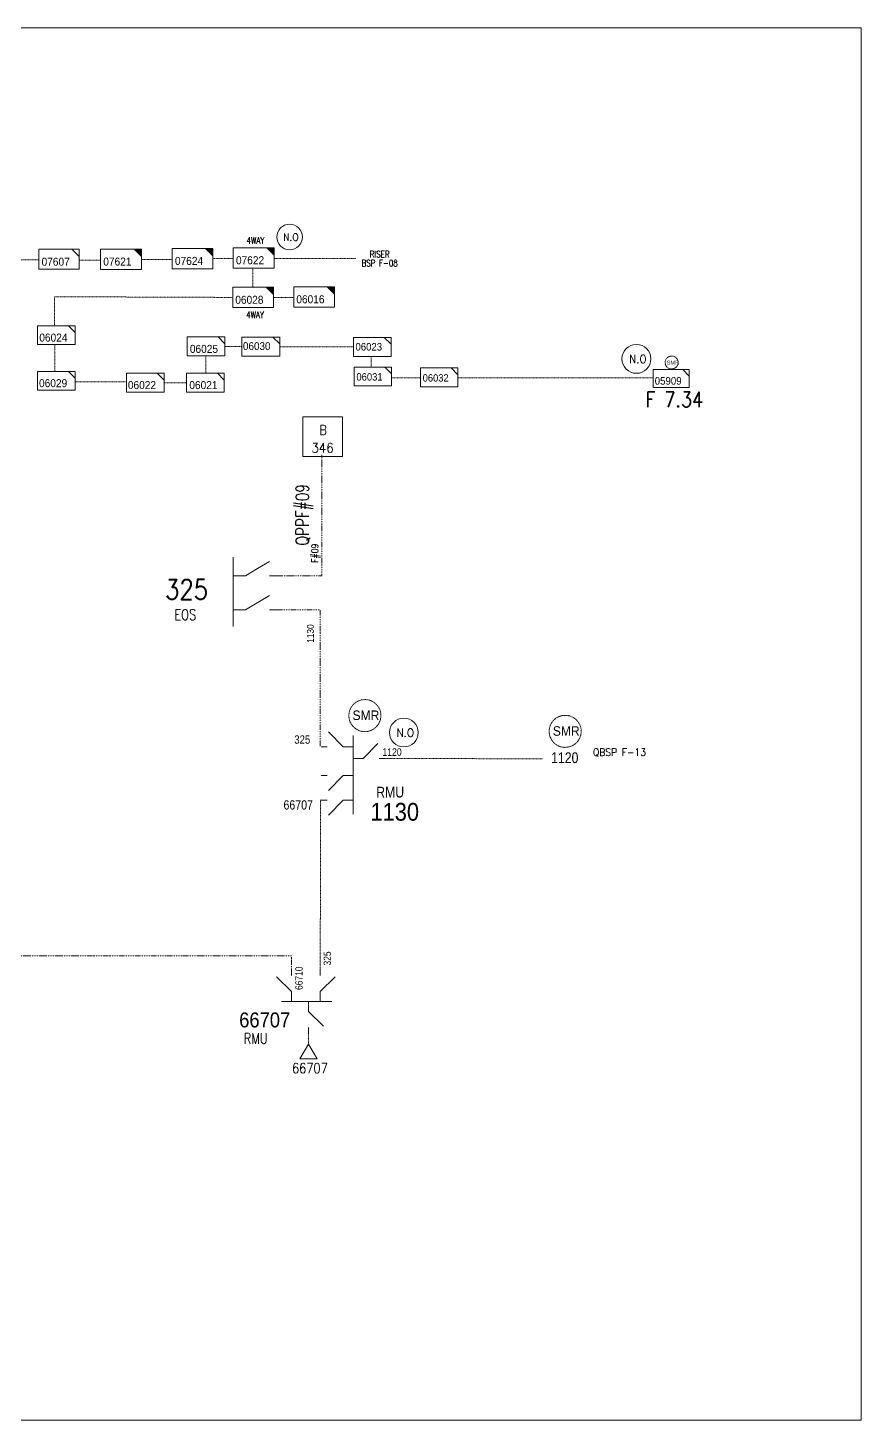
# Model space of a CAD drawing. Header units: metres. Extents: x 65984 to 144644, y -19036 to 23726.
# Drawn here: x 94782 to 95402, y 4681 to 5716 of the extents above; entities that cross this region are included whole.
import ezdxf
from ezdxf.enums import TextEntityAlignment as Align

# ---------------------------------------------------------------- set-up
doc = ezdxf.new("R2010")
doc.units = ezdxf.units.M
doc.header["$MEASUREMENT"] = 0
doc.linetypes.add('DGN Style 3', pattern=[0.013877, 0, -0.013877])
doc.linetypes.add('DGN Style 4', pattern=[1.6, 0.8, -0.4, 0, -0.4])
doc.layers.get('0').update_dxf_attribs({"color": 95, "lineweight": 40})
for name, color, linetype, lineweight in [('d_eos', 111, 'Continuous', 40), ('d_eos no', 121, 'Continuous', 40), ('d_switch', 95, 'Continuous', 40), ('d_tf', 1, 'Continuous', 40), ('d_tf no', 6, 'Continuous', 40), ('d_ug cable', 95, 'Continuous', 40), ('d_unit sub', 7, 'Continuous', 40), ('FDR  2  19', 172, 'Continuous', 40), ('fedr no', 95, 'Continuous', 40), ('GRID STATION  04', 7, 'Continuous', 40), ('Level 37', 7, 'Continuous', 0), ('O H MAIN FEEDER', 4, 'Continuous', 100), ('SW N O', 114, 'Continuous', 30)]:
    doc.layers.add(name, color=color, linetype=linetype, lineweight=lineweight)
doc.styles.add('NASKHF', font='naskhf.shx', dxfattribs={"height": 8})
doc.styles.add('Style-Arial', font='arial.ttf')
doc.styles.add('Style-ENGINEERING', font='ENGINEERING.shx')
doc.styles.add('Style-msdefault', font='msdefault.shx')
doc.styles.add('Style-simplex', font='simplex.shx')
doc.styles.add('Style-STANDARD', font='STANDARD.shx')

# ---------------------------------------------------------------- blocks, each defined once
blk = doc.blocks.new('TF_8')
at = {"color": 0, "linetype": 'ByBlock', "lineweight": -2}
blk.add_line((6.3, 4.95), (9.9, 1.35), dxfattribs=at)
blk.add_3dface([(-10.1, 4.95), (9.9, 4.95), (9.9, -5.05), (-10.1, -5.05)], dxfattribs=at)
blk = doc.blocks.new('exist.us-1000kva')
at = {"color": 0, "linetype": 'ByBlock', "lineweight": -2, "flags": 128}
blk.add_lwpolyline([(40, 12.9), (32.8, 20), (40, 20)], close=True, dxfattribs=at)
at = {"color": 0, "linetype": 'ByBlock', "lineweight": -2, "extrusion": (0, 0, -1)}
blk.add_solid([(-40, 12.9), (-32.8, 20), (-40, 20)], dxfattribs=at)
at = {"color": 0, "linetype": 'ByBlock', "lineweight": -2, "xscale": 2, "yscale": 2}
blk.add_blockref('TF_8', (20.2, 10.1), dxfattribs=at)
blk = doc.blocks.new('*U4218')
at = {"layer": 'd_eos', "color": 7, "linetype": 'Continuous', "lineweight": 13, "ltscale": 1.019559}
for p, q in [((-19.7, 13.2), (-19.7, 26.5)), ((17.4, 13.2), (17.4, 26.5)), ((-19.7, -13.2), (-4.1, 13.2)), ((25.3, 0), (33.1, 13.2)), ((-19.7, -26.5), (-19.7, -13.2)), ((17.4, -13.2), (25.3, 0)), ((17.4, -26.5), (17.4, -13.2)), ((-37.9, -26.5), (37.9, -26.5))]:
    blk.add_line(p, q, dxfattribs=at)
blk = doc.blocks.new('*U4230')
at = {"layer": 'd_unit sub', "color": 1, "linetype": 'Continuous', "lineweight": 13, "flags": 128}
blk.add_lwpolyline([(8.41, 4.19), (8.41, 1.16), (5.38, 4.19)], close=True, dxfattribs=at)
at = {"layer": 'd_unit sub', "color": 1, "linetype": 'Continuous', "lineweight": 13, "xscale": 0.8411620702491401, "yscale": 0.8411620702491401, "zscale": 0.3810884258049561, "rotation": 359.9999999999999}
blk.add_blockref('TF_8', (0.08, 0.03), dxfattribs=at)
blk = doc.blocks.new('TRA1_1610')
at = {"layer": 'd_tf', "color": 1, "linetype": 'Continuous', "lineweight": 13, "ltscale": 0.000577635, "extrusion": (0, 0, -1), "flags": 128}
blk.add_lwpolyline([(-10, -17), (0, 0), (10, -17)], close=True, dxfattribs=at)
blk = doc.blocks.new('TRA1_1609')
at = {"layer": 'd_tf', "color": 1, "linetype": 'Continuous', "lineweight": 13, "ltscale": 0.000577635, "xscale": 1.000046566207837, "yscale": 1.000046566207837, "zscale": 1.000046566207837, "rotation": 180}
blk.add_blockref('TRA1_1610', (0, 0), dxfattribs=at)
blk = doc.blocks.new('*U1430')
at = {"layer": 'SW N O', "color": 3, "lineweight": 13}
blk.add_circle((0, 0), 16.8, dxfattribs=at)
at = {"layer": 'SW N O', "color": 3, "lineweight": 13, "style": 'Style-STANDARD'}
blk.add_text('N.O', height=9.6, dxfattribs=at).set_placement((1.7, -0.2), align=Align.MIDDLE_CENTER)
blk = doc.blocks.new('*U4233')
at = {"layer": 'd_unit sub', "color": 1, "linetype": 'Continuous', "lineweight": 13, "flags": 128}
blk.add_lwpolyline([(8.41, 4.19), (8.41, 1.16), (5.38, 4.19)], close=True, dxfattribs=at)
at = {"layer": 'd_unit sub', "color": 1, "linetype": 'Continuous', "lineweight": 13, "xscale": 0.84116207024914, "yscale": 0.84116207024914, "zscale": 0.3454772091905798, "rotation": 359.9999999999999}
blk.add_blockref('TF_8', (0.08, 0.03), dxfattribs=at)
blk = doc.blocks.new('*U4234')
at = {"layer": 'd_unit sub', "color": 1, "linetype": 'Continuous', "lineweight": 13, "flags": 128}
blk.add_lwpolyline([(8.41, 4.19), (8.41, 1.16), (5.38, 4.19)], close=True, dxfattribs=at)
at = {"layer": 'd_unit sub', "color": 1, "linetype": 'Continuous', "lineweight": 13, "xscale": 0.8411620702491401, "yscale": 0.8411620702491401, "zscale": 0.3457750594609194, "rotation": 359.9999999999999}
blk.add_blockref('TF_8', (0.08, 0.03), dxfattribs=at)
blk = doc.blocks.new('*U4235')
at = {"layer": 'd_unit sub', "color": 1, "linetype": 'Continuous', "lineweight": 13, "flags": 128}
blk.add_lwpolyline([(8.41, 4.19), (8.41, 1.16), (5.38, 4.19)], close=True, dxfattribs=at)
at = {"layer": 'd_unit sub', "color": 1, "linetype": 'Continuous', "lineweight": 13, "xscale": 0.8411620702491401, "yscale": 0.8411620702491401, "zscale": 0.3398333132740925, "rotation": 359.9999999999999}
blk.add_blockref('TF_8', (0.08, 0.03), dxfattribs=at)

msp = doc.modelspace()

# ---------------------------------------------------------------- linework, layer by layer
at = {"color": 240, "linetype": 'DGN Style 4', "lineweight": 13, "flags": 128}
for points in [[(94971.2, 5309), (95001, 5309), (95001, 5399.1)], [(94999.8, 5182.5), (94999.8, 5283.7), (94971.2, 5283.7)], [(94978.5, 5016.3), (94978.5, 5026.4), (94715.3, 5026.4), (94715.3, 5016.3)]]:
    msp.add_lwpolyline(points, dxfattribs=at)
at = {"layer": 'd_eos', "color": 2, "linetype": 'Continuous', "lineweight": 13, "ltscale": 1.019559}
for p, q in [((95016.9, 5181.8), (95006, 5193)), ((95024.3, 5131.9), (95024.3, 5190.4)), ((95005, 5181.8), (95000.5, 5181.8)), ((95024.3, 5181.8), (95016.9, 5181.8)), ((95031.7, 5173.1), (95042.6, 5184.3)), ((95024.3, 5173.1), (95031.7, 5173.1)), ((95043.6, 5173.1), (95048.1, 5173.1)), ((95005, 5160.5), (95000.5, 5160.5)), ((95016.9, 5160.5), (95006, 5149.3)), ((95024.3, 5160.5), (95016.9, 5160.5)), ((95005, 5142.2), (95000.5, 5142.2)), ((95016.9, 5142.2), (95006, 5131)), ((95024.3, 5142.2), (95016.9, 5142.2))]:
    msp.add_line(p, q, dxfattribs=at)
at = {"layer": 'd_eos', "color": 7, "linetype": 'Continuous', "lineweight": 13, "ltscale": 1.019559}
for p, q in [((94978.5, 4999.9), (94967.3, 5010.8)), ((94978.5, 5011.8), (94978.5, 5016.3)), ((94999.8, 5011.8), (94999.8, 5016.3)), ((94999.8, 4999.9), (95010.9, 5010.8)), ((94978.5, 4992.5), (94978.5, 4999.9)), ((94999.8, 4992.5), (94999.8, 4999.9)), ((94970.9, 4992.5), (95008.3, 4992.5)), ((94991.1, 4992.5), (94991.1, 4985.1)), ((94991.1, 4985.1), (95002.3, 4974.2)), ((94991.1, 4973.2), (94991.1, 4968.7))]:
    msp.add_line(p, q, dxfattribs=at)
at = {"layer": 'd_ug cable', "color": 1, "linetype": 'DGN Style 3', "lineweight": 13}
for p, q in [((94774.4, 5543.9), (94790.5, 5543.9)), ((94820.4, 5543.8), (94836.4, 5543.8)), ((94866.7, 5544.3), (94889.7, 5544.3)), ((94920, 5544.9), (94935.1, 5544.9)), ((94949.7, 5523.4), (94949.7, 5537.8)), ((94965, 5516), (94980.1, 5516)), ((94802.4, 5461.3), (94802.4, 5480.8)), ((94928.8, 5479.5), (94941.4, 5479.5)), ((94969.7, 5479.2), (95024.5, 5479.2)), ((94914.8, 5472.5), (94914.8, 5460.1)), ((95037.7, 5464.2), (95037.7, 5472.2)), ((95052.9, 5456.3), (95074.4, 5456.3)), ((95102.3, 5456.3), (95247.5, 5456.3)), ((94817.7, 5453.2), (94855.6, 5453.3)), ((94883.6, 5452.6), (94900.4, 5452.6))]:
    msp.add_line(p, q, dxfattribs=at)
at = {"layer": 'd_ug cable', "color": 206, "linetype": 'DGN Style 3', "lineweight": 13}
msp.add_line((95026.2, 5544.8), (94965.7, 5544.8), dxfattribs=at)
at = {"layer": 'd_ug cable', "color": 36, "linetype": 'DGN Style 3', "lineweight": 13}
for p, q in [((95165.4, 5173), (95046.7, 5173.2)), ((94999.8, 5016.3), (95000, 5142.5))]:
    msp.add_line(p, q, dxfattribs=at)
at = {"layer": 'd_ug cable', "color": 1, "linetype": 'DGN Style 3', "lineweight": 13, "flags": 128}
msp.add_lwpolyline([(94934.7, 5516), (94802.2, 5516.5), (94802.2, 5494.9)], dxfattribs=at)
at = {"layer": 'd_ug cable', "color": 1, "linetype": 'DGN Style 3', "lineweight": 13}
msp.add_circle((95261.2, 5467.6), 4.84, dxfattribs=at)
at = {"layer": 'd_ug cable', "color": 2, "linetype": 'DGN Style 3', "lineweight": 13}
for centre in [(95033, 5205.1), (95182, 5193.4)]:
    msp.add_circle(centre, 11.9, dxfattribs=at)
at = {"layer": 'FDR  2  19', "color": 1, "linetype": 'DGN Style 3', "lineweight": 13}
msp.add_line((94991.1, 4960.9), (94991.1, 4968.7), dxfattribs=at)
at = {"layer": 'GRID STATION  04', "color": 1, "linetype": 'Continuous', "lineweight": 13, "ltscale": 0.940642, "flags": 128}
msp.add_lwpolyline([(95016.3, 5427.2), (94986.9, 5427.2), (94986.9, 5397.8), (95016.3, 5397.8)], close=True, dxfattribs=at)
at = {"layer": 'O H MAIN FEEDER', "color": 140, "lineweight": 13, "ltscale": 0.498271, "flags": 128}
msp.add_lwpolyline([(93881.5, 5716.4), (95402.2, 5716.4), (95402.2, 4681.3), (93881.5, 4681.3)], close=True, dxfattribs=at)

# ---------------------------------------------------------------- block references
at = {"layer": 'd_eos', "color": 7, "linetype": 'Continuous', "lineweight": 13, "ltscale": 1.019559, "extrusion": (0, 0, -1), "xscale": 0.6816246923038757, "yscale": 0.6816246923038757, "zscale": 0.6816246923038757, "rotation": 90.00000000000001}
msp.add_blockref('*U4218', (-94953.1, 5297.1), dxfattribs=at)
at = {"layer": 'd_tf', "color": 1, "linetype": 'Continuous', "lineweight": 13, "ltscale": 0.000577635, "xscale": 0.6388800000000001, "yscale": 0.6388800000000001, "zscale": 0.6388800000000001, "rotation": 180}
msp.add_blockref('TRA1_1609', (94991.1, 4960.8), dxfattribs=at)
at = {"layer": 'd_unit sub', "color": 1, "linetype": 'Continuous', "lineweight": 13, "rotation": 359.9999999999999}
for name, p, xscale, yscale, zscale in [('TF_8', (94805.6, 5544.5), 1.494289418950811, 1.494289418950811, 0.6345925885349083), ('exist.us-1000kva', (94836.4, 5536.7), 0.757602547916557, 0.757602547916557, 0.6816246923038758), ('exist.us-1000kva', (94889.7, 5537.3), 0.757602547916557, 0.757602547916557, 0.6816246923038758), ('exist.us-1000kva', (94935.1, 5537.8), 0.757602547916557, 0.757602547916557, 0.6816246923038758), ('exist.us-1000kva', (94934.7, 5508.4), 0.757602547916557, 0.757602547916557, 0.6816246923038758), ('exist.us-1000kva', (94980.1, 5508.8), 0.757602547916557, 0.757602547916557, 0.6816246923038758)]:
    msp.add_blockref(name, p, dxfattribs=dict(at, xscale=xscale, yscale=yscale, zscale=zscale))
at = {"layer": 'd_unit sub', "color": 1, "linetype": 'Continuous', "lineweight": 13}
for name, p, xscale, yscale, zscale in [('*U4230', (94803.6, 5487.9), 1.665210868565443, 1.665210868565443, 1.665210868565443), ('*U4230', (94914.8, 5479.6), 1.665210868565443, 1.665210868565443, 1.665210868565443), ('*U4235', (94955.5, 5479.5), 1.680627847160969, 1.680627847160969, 1.680627847160969), ('*U4230', (95038.5, 5479.2), 1.665210868565443, 1.665210868565443, 1.665210868565443), ('*U4230', (94803.5, 5454), 1.665210868565443, 1.665210868565443, 1.665210868565443), ('*U4230', (94869.6, 5452.6), 1.665210868565443, 1.665210868565443, 1.665210868565443), ('*U4230', (94914.4, 5452.6), 1.665210868565443, 1.665210868565443, 1.665210868565443), ('*U4233', (95038.9, 5457.3), 1.653172233906625, 1.653172233906625, 1.653172233906625), ('*U4234', (95088.3, 5456.6), 1.651748193093634, 1.651748193093634, 1.651748193093634)]:
    msp.add_blockref(name, p, dxfattribs=dict(at, xscale=xscale, yscale=yscale, zscale=zscale))
at = {"layer": 'd_unit sub', "color": 2, "linetype": 'Continuous', "lineweight": 13, "xscale": 1.335060030416652, "yscale": 1.335060030416652, "zscale": 0.6063626610828222, "rotation": 359.9999999999999}
msp.add_blockref('TF_8', (95261, 5455.7), dxfattribs=at)
at = {"layer": 'SW N O', "color": 3, "lineweight": 13}
for p, xscale, yscale, zscale in [((94977, 5560.9), 0.5649762832302067, 0.5649762832302067, 0.5649762832302067), ((95235, 5470.3), 0.6396577647608933, 0.6396577647608933, 0.6396577647608933), ((95062, 5192.5), 0.6355983186339824, 0.6355983186339824, 0.6355983186339824)]:
    msp.add_blockref('*U1430', p, dxfattribs=dict(at, xscale=xscale, yscale=yscale, zscale=zscale))

# ---------------------------------------------------------------- texts
at = {"color": 55, "linetype": 'Continuous', "lineweight": 13, "style": 'Style-simplex', "width": 0.857143}
msp.add_text('F 7.34', height=11.23, dxfattribs=at).set_placement((95263.2, 5440.1), align=Align.MIDDLE_CENTER)
at = {"color": 7, "linetype": 'Continuous', "lineweight": 13, "style": 'Style-STANDARD', "width": 0.857143}
msp.add_text('QPPF#09', height=9.54, rotation=90, dxfattribs=at).set_placement((94986.5, 5354.4), align=Align.MIDDLE_CENTER)
at = {"color": 2, "linetype": 'Continuous', "lineweight": 13, "char_height": 4.944, "attachment_point": 5, "style": 'Style-STANDARD'}
for s, insert, line_spacing_factor in [('\\H1x;\\W0.857143;4WAY', (94951.6, 5558.3), 0.6), ('\\H1x;\\W0.857143;RISER\\PBSP F-08', (95044, 5544.8), 0.8), ('\\H1x;\\W0.857143;4WAY', (94951.3, 5503), 0.6)]:
    msp.add_mtext(s, dxfattribs=dict(at, insert=insert, line_spacing_factor=line_spacing_factor))
at = {"layer": 'd_eos no', "color": 2, "linetype": 'Continuous', "lineweight": 13, "ltscale": 1.352789, "style": 'Style-Arial', "width": 0.88}
msp.add_text('1130', height=13.23, dxfattribs=at).set_placement((95073.3, 5140.2), align=Align.TOP_RIGHT)
at = {"layer": 'd_eos no', "color": 7, "linetype": 'Continuous', "lineweight": 13, "ltscale": 1.2, "style": 'Style-Arial', "width": 0.88}
msp.add_text('66707', height=11.1, dxfattribs=at).set_placement((94939.5, 4984.4), align=Align.TOP_LEFT)
at = {"layer": 'd_switch', "color": 1, "linetype": 'Continuous', "lineweight": 13, "ltscale": 1.2, "style": 'Style-ENGINEERING', "width": 0.857143}
msp.add_text('325', height=5.48, rotation=90, dxfattribs=at).set_placement((95002.3, 5029.8), align=Align.TOP_RIGHT)
msp.add_text('66710', height=5.48, rotation=90, dxfattribs=at).set_placement((94981.2, 5001.1), align=Align.TOP_LEFT)
at = {"layer": 'd_tf no', "color": 1, "linetype": 'Continuous', "lineweight": 13, "style": 'Style-msdefault', "width": 0.947368}
for s, height, p in [('07607', 5.95, (94792.5, 5545.5)), ('07621', 5.95, (94838.4, 5545.6)), ('07624', 5.95, (94891.7, 5546.1)), ('07622', 5.95, (94937.1, 5546.6)), ('06028', 5.95, (94936.6, 5517.2)), ('06016', 5.95, (94982, 5517.6)), ('06024', 5.95, (94790.8, 5489.1)), ('06025', 5.95, (94902.8, 5480.7)), ('06030', 5.82, (94942.3, 5482.7)), ('06023', 5.62, (95026, 5482.1)), ('06029', 5.95, (94790.6, 5455.2)), ('06031', 5.53, (95026.7, 5459.7)), ('06032', 5.48, (95076, 5458.9)), ('06022', 5.95, (94856.7, 5453.8)), ('06021', 5.95, (94902.4, 5453.8)), ('SMR', 7.09, (95023.8, 5208.9)), ('SMR', 7.09, (95172.8, 5197.2))]:
    msp.add_text(s, height=height, dxfattribs=at).set_placement(p, align=Align.TOP_LEFT)
at = {"layer": 'd_tf no', "color": 2, "linetype": 'Continuous', "lineweight": 13, "style": 'Style-msdefault', "width": 0.947368}
msp.add_text('05909', height=5.68, dxfattribs=at).set_placement((95248.6, 5456.8), align=Align.TOP_LEFT)
at = {"layer": 'd_tf no', "color": 1, "linetype": 'Continuous', "lineweight": 13, "ltscale": 1.2, "style": 'Style-STANDARD', "width": 0.909091}
msp.add_text('66707', height=7.5, dxfattribs=at).set_placement((94992.1, 4943), align=Align.MIDDLE_CENTER)
at = {"layer": 'd_tf no', "color": 2, "lineweight": 13, "insert": (95257.5, 5469), "char_height": 2.969, "attachment_point": 1, "style": 'NASKHF'}
msp.add_mtext('\\Fmsdefault;\\H1x;\\W0.925;SMR\\P', dxfattribs=at)
at = {"layer": 'fedr no', "color": 55, "linetype": 'Continuous', "lineweight": 40, "insert": (95222.4, 5177.6), "char_height": 5.49, "attachment_point": 5, "style": 'Style-STANDARD'}
msp.add_mtext('QBSP F-13', dxfattribs=at)
at = {"layer": 'GRID STATION  04', "color": 1, "linetype": 'Continuous', "lineweight": 13, "ltscale": 1.2, "style": 'Style-STANDARD'}
for s, p in [('B', (95001.9, 5417.4)), ('346', (95001.5, 5404.2))]:
    msp.add_text(s, height=7.04, dxfattribs=at).set_placement(p, align=Align.MIDDLE_CENTER)
at = {"layer": 'Level 37', "color": 7, "linetype": 'Continuous', "lineweight": 13, "ltscale": 1.2, "width": 0.909091}
for s, style, p in [('F#09', 'Style-STANDARD', (94995.8, 5325.8)), ('1130', 'Style-msdefault', (94992.5, 5266.1))]:
    msp.add_text(s, height=5.07, rotation=90, dxfattribs=dict(at, style=style)).set_placement(p, align=Align.MIDDLE_CENTER)
at = {"layer": 'Level 37', "color": 7, "linetype": 'Continuous', "lineweight": 13, "ltscale": 1.2, "style": 'Style-STANDARD'}
for s, height, width, p in [('325', 15, 0.909091, (94900.4, 5298.9)), ('EOS', 7.98, 0.854701, (94899.4, 5280.1)), ('RMU', 7.98, 0.854701, (94951.8, 4965.1))]:
    msp.add_text(s, height=height, dxfattribs=dict(at, width=width)).set_placement(p, align=Align.MIDDLE_CENTER)
at = {"layer": 'Level 37', "color": 7, "linetype": 'Continuous', "lineweight": 13, "ltscale": 1.025464, "style": 'Style-msdefault', "width": 0.854701}
msp.add_text('325', height=6.24, dxfattribs=at).set_placement((94986.4, 5187.3), align=Align.MIDDLE_CENTER)
at = {"layer": 'Level 37', "color": 7, "linetype": 'Continuous', "lineweight": 13, "ltscale": 0.965619, "style": 'Style-msdefault', "width": 0.854701}
msp.add_text('1120', height=5.64, dxfattribs=at).set_placement((95053.2, 5178), align=Align.MIDDLE_CENTER)
at = {"layer": 'Level 37', "color": 2, "linetype": 'Continuous', "lineweight": 13, "ltscale": 1.2, "style": 'Style-msdefault', "width": 0.854701}
for s, p in [('1120', (95181.7, 5173.8)), ('RMU', (95051.8, 5148.2))]:
    msp.add_text(s, height=7.98, dxfattribs=at).set_placement(p, align=Align.MIDDLE_CENTER)
at = {"layer": 'Level 37', "color": 7, "linetype": 'Continuous', "lineweight": 13, "ltscale": 1.092024, "style": 'Style-msdefault', "width": 0.854701}
msp.add_text('66707', height=6.9, dxfattribs=at).set_placement((94983.4, 5138.7), align=Align.MIDDLE_CENTER)

doc.saveas('drawing.dxf')
